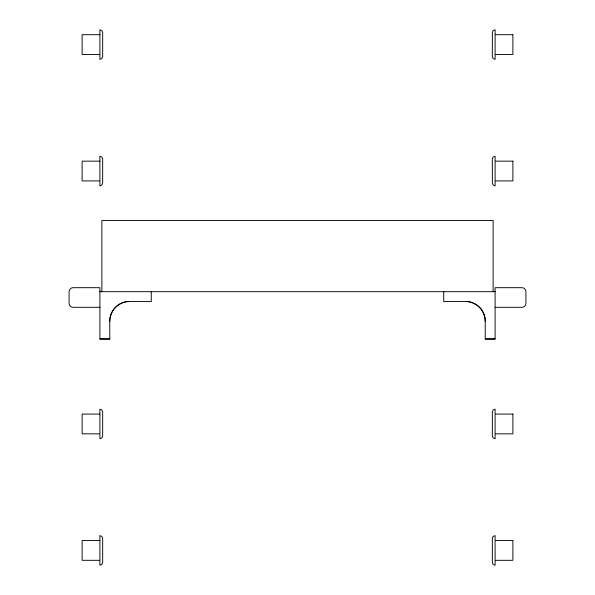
<?xml version="1.0" encoding="UTF-8"?>
<svg xmlns="http://www.w3.org/2000/svg" width="595" height="595" viewBox="0 0 595 595"><rect width="100%" height="100%" fill="white"/><g stroke="black" fill="none" stroke-linecap="round" stroke-linejoin="round"><path stroke-width="0.89" d="M99.9 291.453L101.73 291.453M493.27 291.453L495.099 291.453M99.9 291.691L495.099 291.691M99.9 307.31L73.021 307.31C70.351 307.355 68.626 304.603 69.072 302.126M495.099 307.31L521.979 307.31C524.649 307.355 526.374 304.603 525.928 302.126M99.9 338.875L109.778 338.875M485.223 338.875L495.099 338.875M525.928 292.874C526.374 290.397 524.649 287.645 521.979 287.69L495.099 287.69L495.099 339.113L485.223 339.113L485.223 321.092A19.761 19.761 0 0 0 482.575 311.215M525.928 293.551L525.928 301.449M495.099 34.094L495.099 29.75L493.143 30.568L492.333 32.539L492.333 56.599L493.143 58.57L495.099 59.388L495.099 55.052M495.099 160.553L495.099 156.217L493.143 157.035L492.333 159.006L492.333 183.067L493.143 185.038L495.099 185.856L495.099 181.512M495.099 413.488L495.099 409.144L493.143 409.962L492.333 411.933L492.333 435.994L493.143 437.965L495.099 438.783L495.099 434.447M495.099 539.948L495.099 535.612L493.143 536.43L492.333 538.401L492.333 562.461L493.143 564.432L495.099 565.25L495.099 560.906M493.129 291.617L493.129 220.485L101.871 220.485L101.871 291.617M443.729 291.453L443.729 301.568L465.461 301.568A19.761 19.761 0 0 1 485.223 321.33M151.271 291.453L151.271 301.568L129.539 301.568A19.761 19.761 0 0 0 109.778 321.33M99.9 34.094L99.9 29.75L101.857 30.568L102.667 32.539L102.667 56.599L101.857 58.57L99.9 59.388L99.9 55.052M99.9 160.553L99.9 156.217L101.857 157.035L102.667 159.006L102.667 183.067L101.857 185.038L99.9 185.856L99.9 181.512M99.9 413.488L99.9 409.144L101.857 409.962L102.667 411.933L102.667 435.994L101.857 437.965L99.9 438.783L99.9 434.447M99.9 539.948L99.9 535.612L101.857 536.43L102.667 538.401L102.667 562.461L101.857 564.432L99.9 565.25L99.9 560.906M69.072 292.874C68.633 290.397 70.351 287.645 73.021 287.69L99.9 287.69L99.9 339.113L109.778 339.113L109.778 321.092A19.761 19.761 0 0 1 112.425 311.215M69.072 293.551L69.072 301.449M112.871 310.478A19.761 19.761 0 0 1 121.187 303.19M121.975 302.84A19.761 19.761 0 0 1 124.422 302.007M125.262 301.806A19.761 19.761 0 0 1 128.676 301.353M466.324 301.353A19.761 19.761 0 0 1 469.738 301.806M470.578 302.007A19.761 19.761 0 0 1 473.025 302.84M473.813 303.19A19.761 19.761 0 0 1 482.129 310.478M99.9 34.689L82.117 34.689L82.117 54.45L99.9 54.45L99.9 34.689M512.883 34.689L495.099 34.689L495.099 54.45L512.883 54.45L512.883 34.689M99.9 161.156L82.117 161.156L82.117 180.917L99.9 180.917L99.9 161.156M512.883 161.156L495.099 161.156L495.099 180.917L512.883 180.917L512.883 161.156M99.9 414.083L82.117 414.083L82.117 433.844L99.9 433.844L99.9 414.083M512.883 414.083L495.099 414.083L495.099 433.844L512.883 433.844L512.883 414.083M99.9 540.55L82.117 540.55L82.117 560.312L99.9 560.312L99.9 540.55M512.883 540.55L495.099 540.55L495.099 560.312L512.883 560.312L512.883 540.55"/></g></svg>
